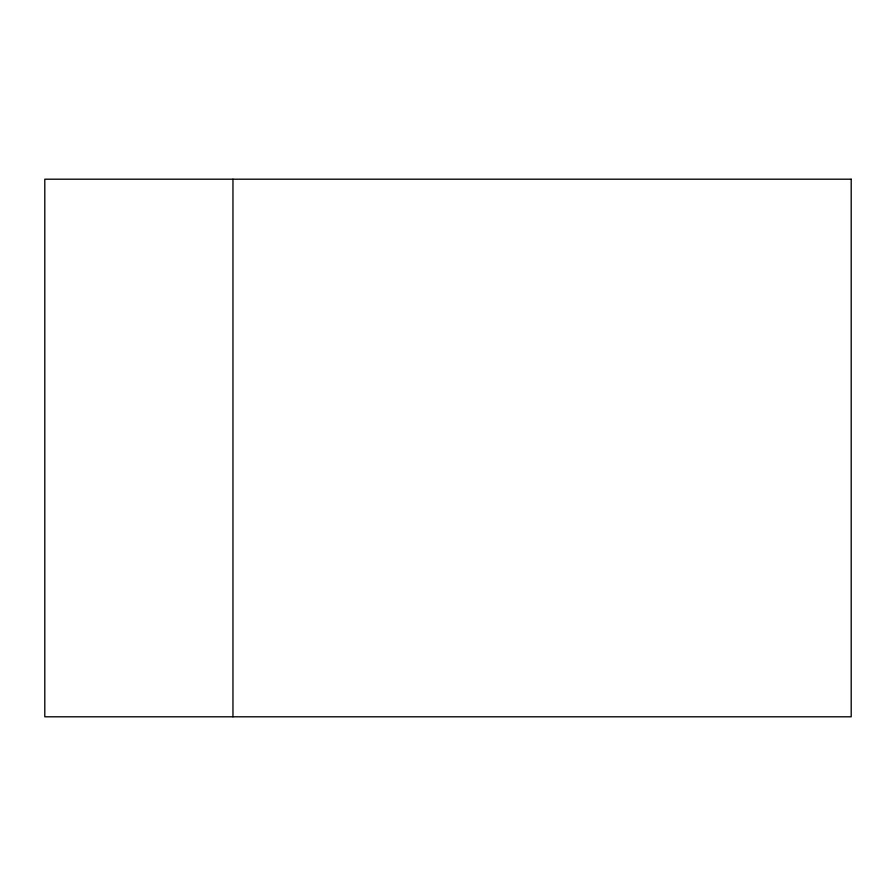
<?xml version="1.0" encoding="UTF-8"?>
<svg xmlns="http://www.w3.org/2000/svg" width="896" height="896" viewBox="0 0 896 896"><rect width="100%" height="100%" fill="white"/><g stroke="black" fill="none" stroke-linecap="round" stroke-linejoin="round"><path stroke-width="1.34" d="M232.96 179.2L232.96 716.8M851.2 179.2L44.8 179.2L44.8 716.8L851.2 716.8L851.2 179.2"/></g></svg>
